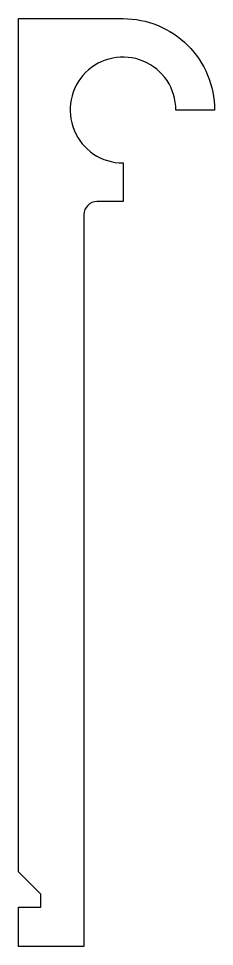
# Model space of a CAD drawing. Extents: x 260.5 to 275.5, y 190.7 to 261.7.
import ezdxf

# ---------------------------------------------------------------- set-up
doc = ezdxf.new("R2010")
doc.units = 0
doc.layers.add('ANA', color=220, linetype='CONTINUOUS')

msp = doc.modelspace()

# ---------------------------------------------------------------- linework, layer by layer
at = {"layer": 'ANA'}
msp.add_lwpolyline([(262.226, 194.73), (260.526, 196.43), (260.526, 261.73), (268.526, 261.73, -0.414214), (275.526, 254.73), (272.576, 254.73, 2.414214), (268.526, 250.68), (268.526, 247.73), (266.526, 247.73, 0.414214), (265.526, 246.73), (265.526, 190.73), (260.526, 190.73), (260.526, 193.73), (262.226, 193.73)], format="xyb", close=True, dxfattribs=at)

doc.saveas('drawing.dxf')
